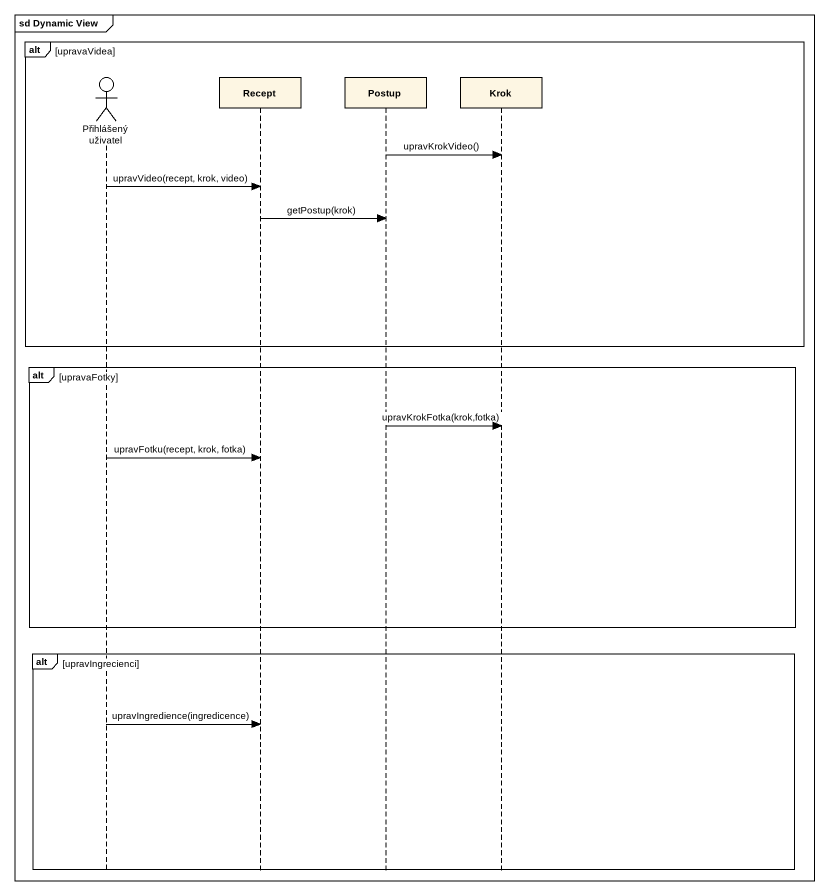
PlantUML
@startuml
mainframe sd Dynamic View
hide footbox
actor "Přihlášený uživatel" as Přihlášený_uživatel
participant Recept
participant Postup
participant Krok

alt upravaVidea
  Postup -> Krok : upravKrokVideo()
  Přihlášený_uživatel -> Recept : upravVideo(recept, krok, video)
  Recept -> Postup : getPostup(krok)
end
alt upravaFotky
  Postup -> Krok : upravKrokFotka(krok,fotka)
  Přihlášený_uživatel -> Recept : upravFotku(recept, krok, fotka)
end
alt upravIngrecienci
  Přihlášený_uživatel -> Recept : upravIngredience(ingredicence)
end
@enduml
